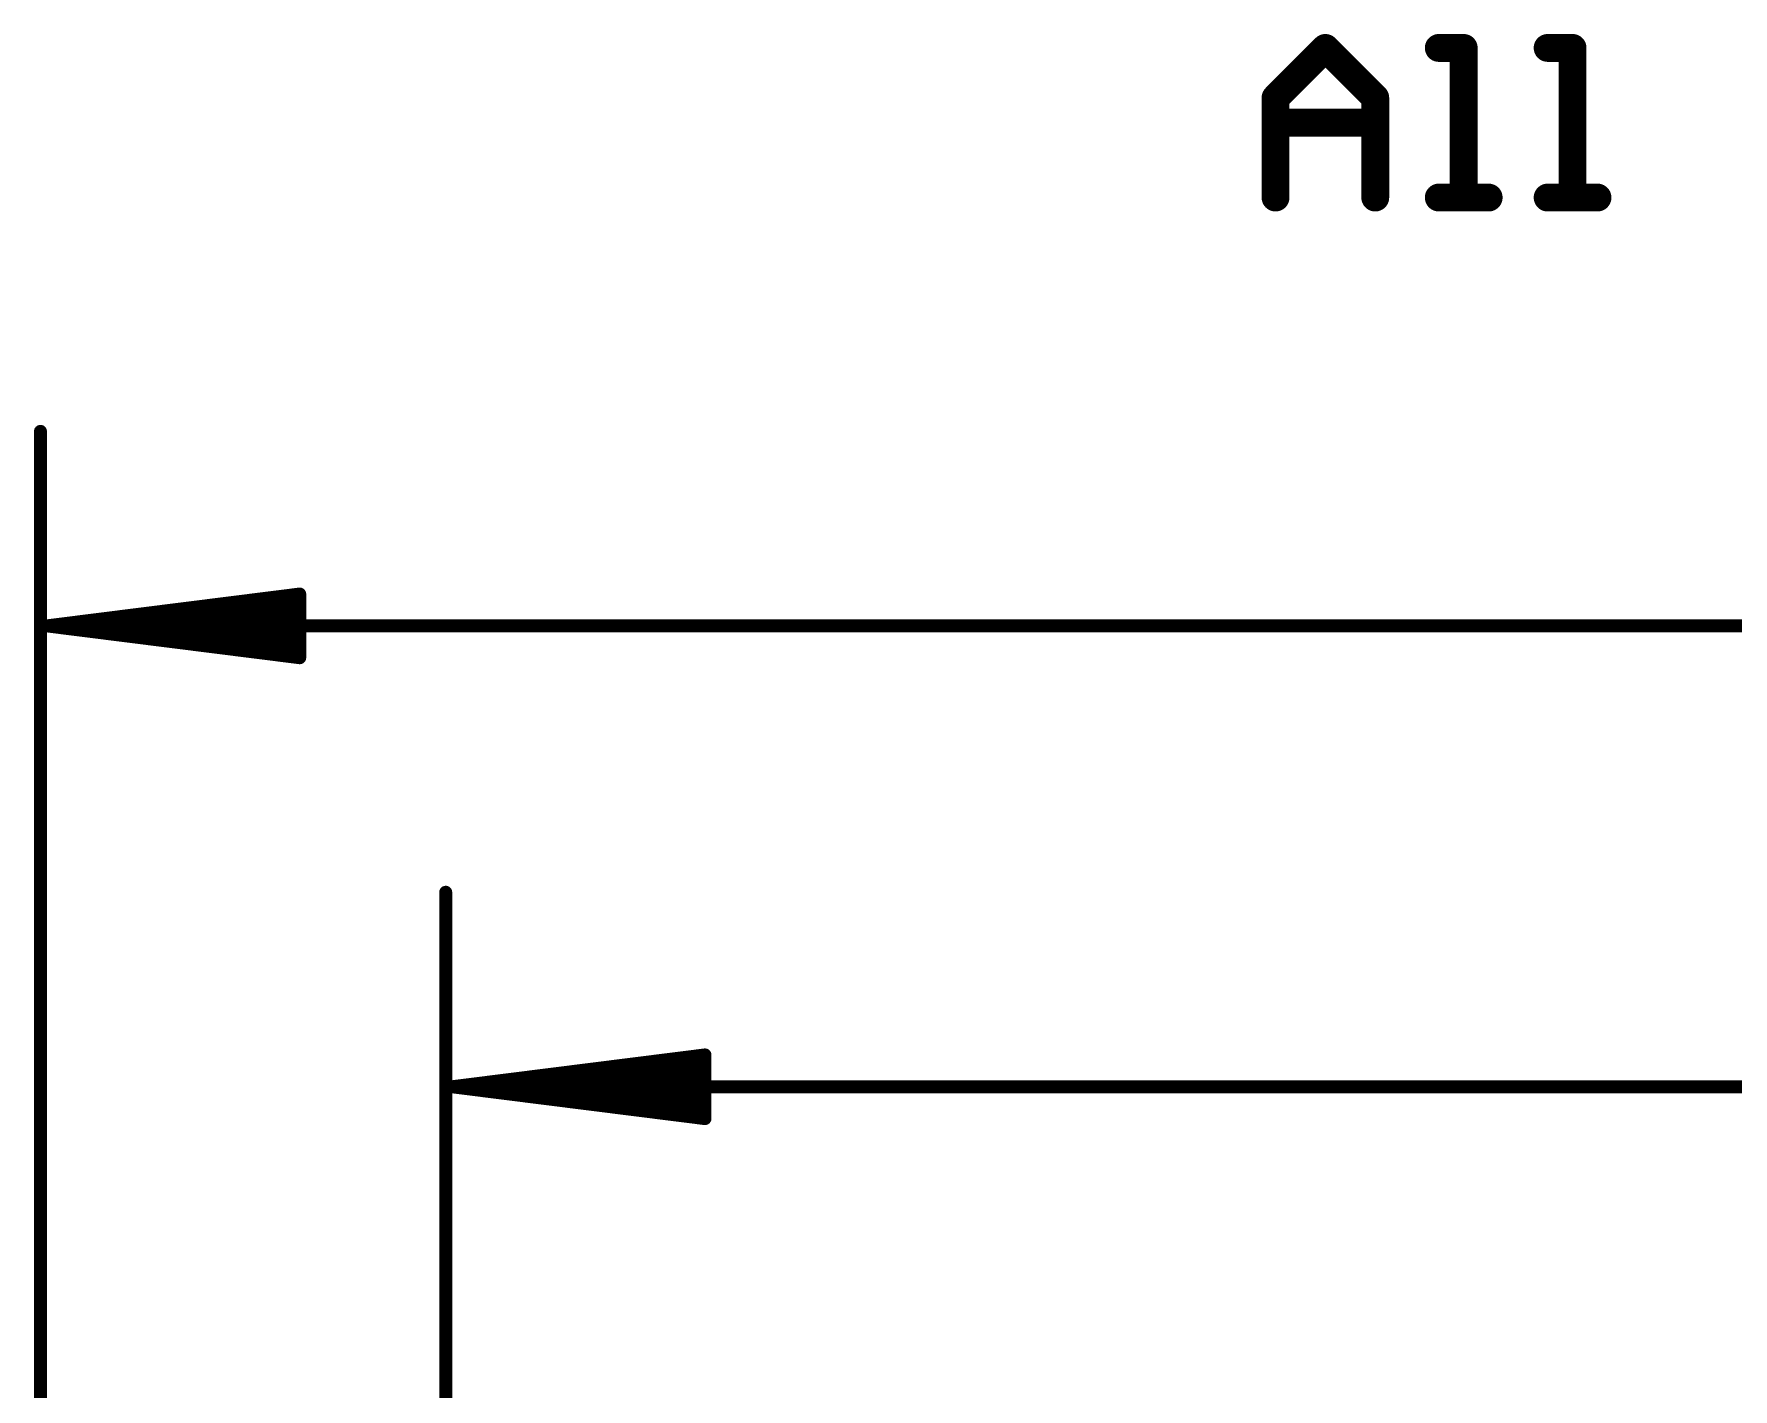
# Model space of a CAD drawing. Extents: x -53 to 61, y -36 to 25.
# Drawn here: x -26.23 to -9.19, y 10.89 to 24.48 of the extents above; entities that cross this region are included whole.
import ezdxf

# ---------------------------------------------------------------- set-up
doc = ezdxf.new("R2010")
doc.units = 0
doc.layers.add('47', color=253, linetype='CONTINUOUS')

msp = doc.modelspace()

# ---------------------------------------------------------------- linework, layer by layer
at = {"layer": '47'}
for points, const_width in [([(-13.7762, 23.8358), (-13.2762, 24.3358)], 0.2794), ([(-13.2762, 24.3358), (-12.7762, 23.8358)], 0.2794), ([(-12.139, 24.3358), (-11.889, 24.3358)], 0.2794), ([(-11.889, 24.3358), (-11.889, 22.8359)], 0.2794), ([(-11.0476, 24.3358), (-10.7976, 24.3358)], 0.2794), ([(-10.7976, 24.3358), (-10.7976, 22.8359)], 0.2794), ([(-13.7762, 22.8359), (-13.7762, 23.8358)], 0.2794), ([(-12.7762, 23.8358), (-12.7762, 22.8359)], 0.2794), ([(-13.7762, 23.5858), (-12.7762, 23.5858)], 0.2794), ([(-12.139, 22.8359), (-11.639, 22.8359)], 0.2794), ([(-11.0476, 22.8359), (-10.5476, 22.8359)], 0.2794), ([(-26.162, 2.54), (-26.162, 20.492)], 0.13), ([(-26.097, 18.542), (-23.562, 18.8612)], 0.13), ([(-23.562, 18.8612), (-23.562, 18.2228)], 0.13), ([(-26.097, 18.542), (-23.562, 18.802)], 0.13), ([(-26.097, 18.542), (-23.562, 18.672)], 0.13), ([(-26.097, 18.542), (26.097, 18.542)], 0.13), ([(-23.562, 18.2228), (-26.097, 18.542)], 0.13), ([(-23.562, 18.412), (-26.097, 18.542)], 0.13), ([(-23.562, 18.282), (-26.097, 18.542)], 0.13), ([(-22.098, 6.477), (-22.098, 15.8717)], 0.13), ([(-22.033, 13.9217), (-19.498, 14.241)], 0.13), ([(-22.033, 13.9217), (-19.498, 14.1817)], 0.13), ([(-19.498, 14.241), (-19.498, 13.6025)], 0.13), ([(-22.033, 13.9217), (-19.498, 14.0517)], 0.13), ([(-22.033, 13.9217), (22.033, 13.9217)], 0.13), ([(-19.498, 13.6025), (-22.033, 13.9217)], 0.13), ([(-19.498, 13.7917), (-22.033, 13.9217)], 0.13), ([(-19.498, 13.6617), (-22.033, 13.9217)], 0.13)]:
    msp.add_lwpolyline(points, dxfattribs=dict(at, const_width=const_width))
for points, const_width in [([(-13.2268, 24.3851, 1), (-13.3256, 24.2864)], 0.1397), ([(-13.2268, 24.2864, 1), (-13.3256, 24.3851)], 0.1397), ([(-12.139, 24.4056, 1), (-12.139, 24.2659)], 0.1397), ([(-11.8192, 24.3358, 1), (-11.9589, 24.3358)], 0.1397), ([(-11.889, 24.2659, 1), (-11.889, 24.4056)], 0.1397), ([(-11.0476, 24.4056, 1), (-11.0476, 24.2659)], 0.1397), ([(-10.7277, 24.3358, 1), (-10.8674, 24.3358)], 0.1397), ([(-10.7976, 24.2659, 1), (-10.7976, 24.4056)], 0.1397), ([(-13.7063, 23.8358, 1), (-13.846, 23.8358)], 0.1397), ([(-13.8255, 23.8852, 1), (-13.7268, 23.7864)], 0.1397), ([(-12.7064, 23.8358, 1), (-12.8461, 23.8358)], 0.1397), ([(-12.8256, 23.7864, 1), (-12.7268, 23.8852)], 0.1397), ([(-13.7762, 23.6557, 1), (-13.7762, 23.516)], 0.1397), ([(-12.7762, 23.516, 1), (-12.7762, 23.6557)], 0.1397), ([(-13.846, 22.8359, 1), (-13.7063, 22.8359)], 0.1397), ([(-12.8461, 22.8359, 1), (-12.7064, 22.8359)], 0.1397), ([(-12.139, 22.9057, 1), (-12.139, 22.766)], 0.1397), ([(-11.9589, 22.8359, 1), (-11.8192, 22.8359)], 0.1397), ([(-11.639, 22.766, 1), (-11.639, 22.9057)], 0.1397), ([(-11.0476, 22.9057, 1), (-11.0476, 22.766)], 0.1397), ([(-10.8674, 22.8359, 1), (-10.7277, 22.8359)], 0.1397), ([(-10.5476, 22.766, 1), (-10.5476, 22.9057)], 0.1397), ([(-26.1295, 20.492, 1), (-26.1945, 20.492)], 0.065), ([(-23.5295, 18.8612, 1), (-23.5945, 18.8612)], 0.065), ([(-23.5579, 18.829, 1), (-23.5661, 18.8935)], 0.065), ([(-23.5587, 18.7697, 1), (-23.5653, 18.8343)], 0.065), ([(-26.097, 18.5745, 1), (-26.097, 18.5095)], 0.065), ([(-26.0929, 18.5742, 1), (-26.1011, 18.5098)], 0.065), ([(-26.0987, 18.5745, 1), (-26.0953, 18.5095)], 0.065), ([(-26.0953, 18.5745, 1), (-26.0987, 18.5095)], 0.065), ([(-26.0937, 18.5743, 1), (-26.1003, 18.5097)], 0.065), ([(-26.1003, 18.5743, 1), (-26.0937, 18.5097)], 0.065), ([(-26.1011, 18.5742, 1), (-26.0929, 18.5098)], 0.065), ([(-23.5603, 18.6395, 1), (-23.5637, 18.7045)], 0.065), ([(-23.5637, 18.3795, 1), (-23.5603, 18.4445)], 0.065), ([(-23.5945, 18.2228, 1), (-23.5295, 18.2228)], 0.065), ([(-23.5661, 18.1905, 1), (-23.5579, 18.255)], 0.065), ([(-23.5653, 18.2497, 1), (-23.5587, 18.3143)], 0.065), ([(-22.0655, 15.8717, 1), (-22.1305, 15.8717)], 0.065), ([(-19.4655, 14.241, 1), (-19.5305, 14.241)], 0.065), ([(-19.4939, 14.2087, 1), (-19.5021, 14.2732)], 0.065), ([(-19.4947, 14.1494, 1), (-19.5013, 14.2141)], 0.065), ([(-22.0289, 13.954, 1), (-22.0371, 13.8895)], 0.065), ([(-22.0297, 13.9541, 1), (-22.0363, 13.8894)], 0.065), ([(-22.033, 13.9542, 1), (-22.033, 13.8892)], 0.065), ([(-22.0347, 13.9542, 1), (-22.0313, 13.8893)], 0.065), ([(-22.0313, 13.9542, 1), (-22.0347, 13.8893)], 0.065), ([(-22.0363, 13.9541, 1), (-22.0297, 13.8894)], 0.065), ([(-22.0371, 13.954, 1), (-22.0289, 13.8895)], 0.065), ([(-19.4963, 14.0193, 1), (-19.4997, 14.0842)], 0.065), ([(-19.4997, 13.7593, 1), (-19.4963, 13.8242)], 0.065), ([(-19.5305, 13.6025, 1), (-19.4655, 13.6025)], 0.065), ([(-19.5021, 13.5703, 1), (-19.4939, 13.6347)], 0.065), ([(-19.5013, 13.6294, 1), (-19.4947, 13.6941)], 0.065)]:
    msp.add_lwpolyline(points, format="xyb", dxfattribs=dict(at, const_width=const_width))

doc.saveas('drawing.dxf')
